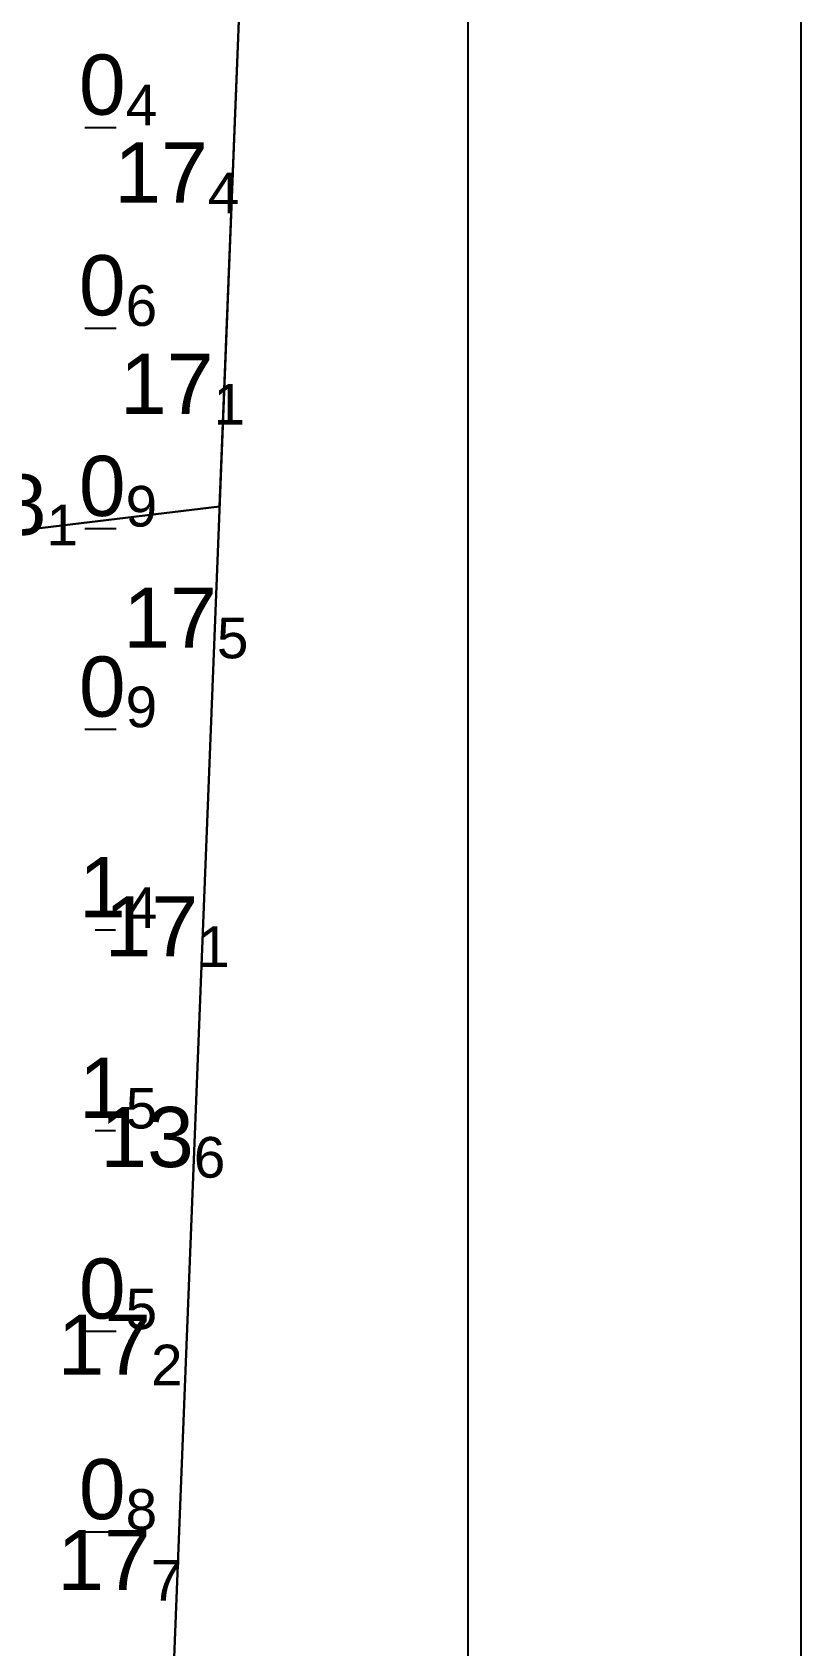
# Model space of a CAD drawing. Header units: millimetres. Extents: x 0 to 581027, y 0 to 6627194.
# Drawn here: x 580563.21 to 580586.2, y 6625897.32 to 6625945.57 of the extents above; entities that cross this region are included whole.
import ezdxf
from ezdxf.enums import TextEntityAlignment as Align

# ---------------------------------------------------------------- set-up
doc = ezdxf.new("R2010")
doc.units = ezdxf.units.MM
doc.layers.add('Soundings_1000', color=7, linetype='Continuous', true_color=0x000000)
doc.layers.add('soundings_diff', color=7, linetype='Continuous', true_color=0x000000)
for name, color, linetype in [('tiff', 7, 'Continuous'), ('tiff17.2', 7, 'Continuous'), ('Этап 3.2 верхняя бровка', 7, 'Continuous'), ('Этап 4.2 нижняя бровка', 7, 'Continuous')]:
    doc.layers.add(name, color=color, linetype=linetype)
doc.styles.get("Standard").update_dxf_attribs({"font": 'arial.ttf'})
picture_1 = doc.add_image_def('image2.tif', size_in_pixel=(3838, 2796))
picture_2 = doc.add_image_def('image3.tif', size_in_pixel=(3838, 2796))
picture_3 = doc.add_image_def('image4.tif', size_in_pixel=(2844, 2049))

msp = doc.modelspace()

# ---------------------------------------------------------------- linework, layer by layer
at = {"layer": 'soundings_diff', "color": 18, "true_color": 0x000000}
for p, q in [((580564.78, 6625942.722, -0.41), (580565.719, 6625942.722, -0.41)), ((580564.78, 6625936.722, -0.55), (580565.719, 6625936.722, -0.55)), ((580564.78, 6625930.722, -0.93), (580565.719, 6625930.722, -0.93)), ((580564.78, 6625924.722, -0.91), (580565.719, 6625924.722, -0.91)), ((580565.086, 6625918.722, -1.37), (580565.699, 6625918.722, -1.37)), ((580565.086, 6625912.722, -1.47), (580565.699, 6625912.722, -1.47)), ((580564.78, 6625906.722, -0.47), (580565.719, 6625906.722, -0.47)), ((580564.78, 6625900.722, -0.79), (580565.719, 6625900.722, -0.79))]:
    msp.add_line(p, q, dxfattribs=at)
at = {"layer": 'Этап 3.2 верхняя бровка', "color": 3, "lineweight": 30}
msp.add_lwpolyline([(580109.64, 6625994.38), (580176.001, 6625990.07), (580289.718, 6625956.006), (580347.338, 6625928.72), (580434.278, 6625915.162), (580568.812, 6625931.388), (580570.09, 6625963.702)], dxfattribs=at)
at = {"layer": 'Этап 4.2 нижняя бровка', "color": 1, "lineweight": 30}
msp.add_lwpolyline([(580570.65, 6625977.85), (580109.71, 6625996.05), (580034.52, 6625734.46), (580560.2, 6625713.67), (580570.65, 6625977.85)], dxfattribs=at)

# ---------------------------------------------------------------- texts
at = {"layer": 'Soundings_1000', "color": 18, "true_color": 0x000000}
for s, p in [('17', (580568.46, 6625941.37, 17.4)), ('17', (580568.63, 6625935.05, 17.14)), ('18', (580563.63, 6625931.44, 18.13)), ('17', (580568.73, 6625928.06, 17.45)), ('17', (580568.17, 6625918.83, 17.12)), ('13', (580568.04, 6625912.53, 13.64)), ('17', (580566.76, 6625906.32, 17.24)), ('17', (580566.75, 6625899.88, 17.65))]:
    msp.add_text(s, height=1.8, dxfattribs=at).set_placement(p, align=Align.MIDDLE_RIGHT)
for s, p in [('4', (580568.46, 6625941.37, 17.4)), ('1', (580568.63, 6625935.05, 17.14)), ('1', (580563.63, 6625931.44, 18.13)), ('5', (580568.73, 6625928.06, 17.45)), ('1', (580568.17, 6625918.83, 17.12)), ('6', (580568.04, 6625912.53, 13.64)), ('2', (580566.76, 6625906.32, 17.24)), ('7', (580566.75, 6625899.88, 17.65))]:
    msp.add_text(s, height=1.215, dxfattribs=at).set_placement(p, align=Align.TOP_LEFT)
at = {"layer": 'soundings_diff', "color": 18, "true_color": 0x000000}
for s, p in [('0', (580566, 6625944, -0.41)), ('0', (580566, 6625938, -0.55)), ('0', (580566, 6625932, -0.93)), ('0', (580566, 6625926, -0.91)), ('1', (580566, 6625920, -1.37)), ('1', (580566, 6625914, -1.47)), ('0', (580566, 6625908, -0.47)), ('0', (580566, 6625902, -0.79))]:
    msp.add_text(s, height=1.8, dxfattribs=at).set_placement(p, align=Align.MIDDLE_RIGHT)
for s, p in [('4', (580566, 6625944, -0.41)), ('6', (580566, 6625938, -0.55)), ('9', (580566, 6625932, -0.93)), ('9', (580566, 6625926, -0.91)), ('4', (580566, 6625920, -1.37)), ('5', (580566, 6625914, -1.47)), ('5', (580566, 6625908, -0.47)), ('8', (580566, 6625902, -0.79))]:
    msp.add_text(s, height=1.215, dxfattribs=at).set_placement(p, align=Align.TOP_LEFT)

# ---------------------------------------------------------------- pictures from other files: only their frames are drawn
at = {"layer": 'soundings_diff', "color": 7, "true_color": 0xffffff}
image = msp.add_image(picture_3, insert=(580007.44, 6625621.283), size_in_units=(568.8, 409.8), dxfattribs=at)
image.dxf.flags = 7
at = {"layer": 'tiff', "color": 7, "true_color": 0xffffff}
image = msp.add_image(picture_1, insert=(580010.501, 6625614.779), size_in_units=(575.697, 419.398), dxfattribs=dict(at, brightness=70))
image.dxf.flags = 7
at = {"layer": 'tiff17.2', "color": 7, "true_color": 0xffffff}
image = msp.add_image(picture_2, insert=(580010.501, 6625614.779), size_in_units=(575.697, 419.398), dxfattribs=dict(at, brightness=70))
image.dxf.flags = 7

doc.saveas('drawing.dxf')
